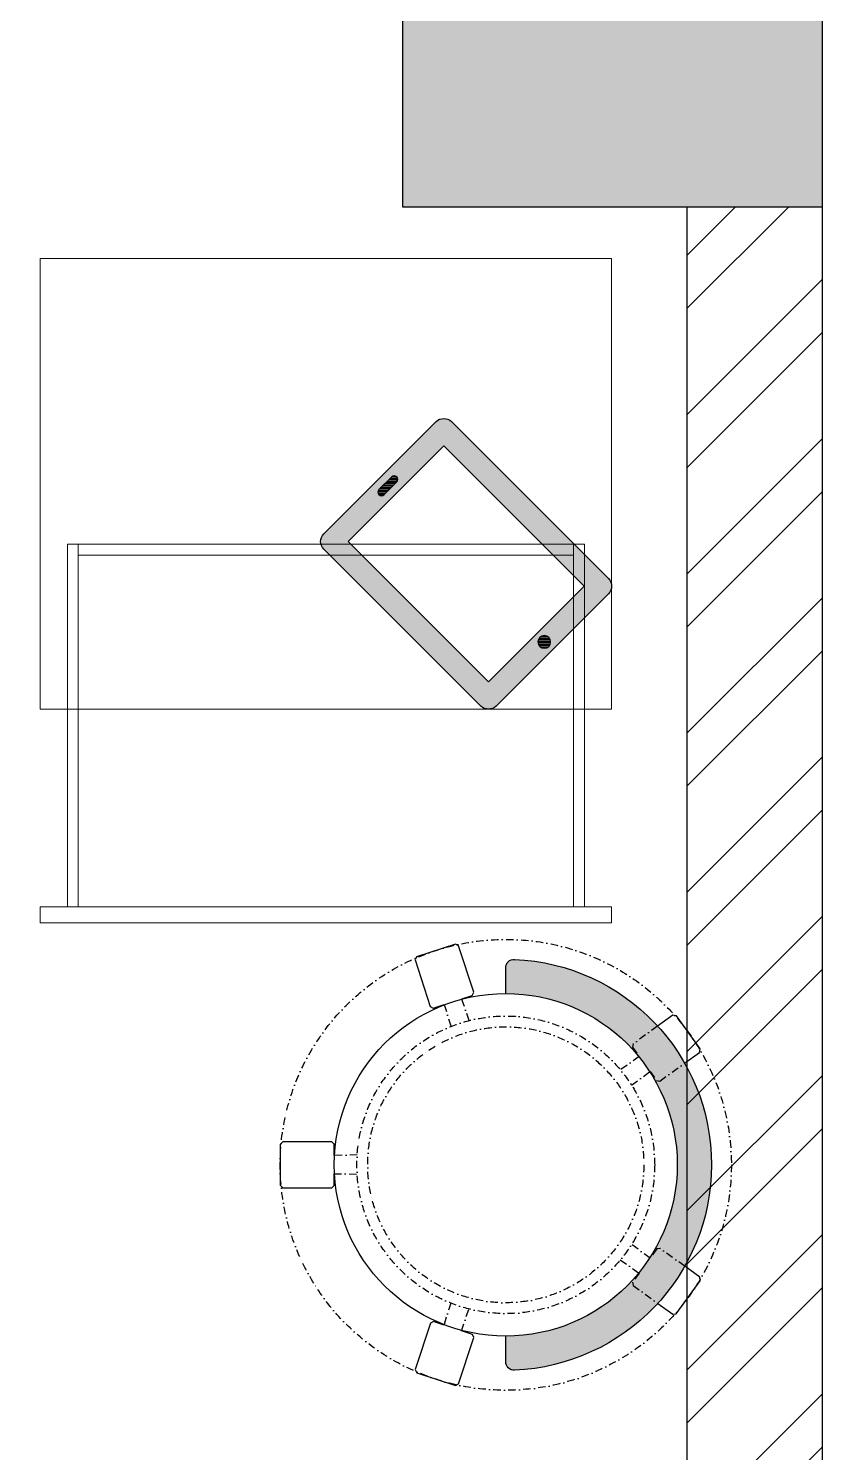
# Model space of a CAD drawing. Header units: feet. Extents: x 9718581 to 9729331, y -7058915 to -7051384.
# Drawn here: x 9727281 to 9728161, y -7056377 to -7054797 of the extents above; entities that cross this region are included whole.
import ezdxf

# ---------------------------------------------------------------- set-up
doc = ezdxf.new("R2010")
doc.units = ezdxf.units.FT
doc.header["$LTSCALE"] = 33
doc.header["$MEASUREMENT"] = 0
doc.linetypes.add('DASHDOT2', pattern=[0.5, 0.25, -0.125, 0, -0.125])
doc.layers.add('A-WALL', color=1, linetype='Continuous')
doc.layers.add('column', color=10, linetype='Continuous')
for name, color, linetype, lineweight in [('A-WALL HATCH', 251, 'Continuous', 0), ('column hatch', 5, 'Continuous', 0), ('HATCH', 9, 'Continuous', 9), ('LENS-FURNITURE', 13, 'Continuous', 9), ('LENS_DIMENSION', 193, 'Continuous', 0), ('LN-ELEVATION-1', 81, 'Continuous', 25)]:
    doc.layers.add(name, color=color, linetype=linetype, lineweight=lineweight)

# ---------------------------------------------------------------- blocks, each defined once
blk = doc.blocks.new('A$C1e310292')
at = {"layer": 'A-WALL HATCH'}
h = blk.add_hatch(dxfattribs=at)
h.set_pattern_fill('ANSI32', color=256, scale=333)
h.set_pattern_definition([(45, (-4280815.400239313, 5463905.176563238), (-88.29995930067012, 88.29995930067012), []), (45, (-4280756.533599877, 5463905.176563238), (-88.29995930067012, 88.29995930067012), [])])
h.paths.add_polyline_path([(-450, 0), (-450, 150), (-4635, 150), (-4635, 0)])
h.paths.add_polyline_path([(-4845, 807), (-4845, 415), (-4695, 415), (-4695, 957), (-8290, 957), (-8290, 807)])
h.paths.add_polyline_path([(0, 210), (0, 3920), (-150, 3920), (-150, 210)])
h.paths.add_polyline_path([(0, 4170), (0, 5835), (-150, 5835), (-150, 4170)])
h.paths.add_polyline_path([(-456, 7380), (-456, 7530), (-4408, 7530), (-4408, 7380)])
h.paths.add_polyline_path([(-4900, 7380), (-4900, 7530), (-8290, 7530), (-8290, 7380)])
at = {"layer": 'column hatch'}
h = blk.add_hatch(color=251, dxfattribs=at)
h.dxf.hatch_style = 1
h.paths.add_polyline_path([(-4251, 3872), (-4251, 4122), (-4911, 4122), (-4911, 3872)])
h.paths.add_polyline_path([(0, 3920), (0, 4170), (-465, 4170), (-465, 3920)])
h.paths.add_polyline_path([(0, 0), (0, 210), (-450, 210), (-450, 0)])
h.paths.add_polyline_path([(-4635, 0), (-4635, 415), (-4845, 415), (-4845, 0)])
h.paths.add_polyline_path([(-8290, 807), (-8290, 1017), (-8930, 1017), (-8930, 807)])
h.paths.add_polyline_path([(-8290, 7325), (-8290, 7530), (-8930, 7530), (-8930, 7325)])
h.paths.add_polyline_path([(-4408, 7330), (-4408, 7530), (-4900, 7530), (-4900, 7330)])
at = {"layer": 'A-WALL'}
for p, q in [((0, 0), (0, 5835)), ((-150, 210), (-150, 3920))]:
    blk.add_line(p, q, dxfattribs=at)
at = {"layer": 'column'}
for p, q in [((-465, 3920), (-465, 4170)), ((0, 3920), (-465, 3920))]:
    blk.add_line(p, q, dxfattribs=at)
blk = doc.blocks.new('TRIAL SET CABINET 633x500')
at = {"layer": 'LENS-FURNITURE'}
h = blk.add_hatch(color=9, dxfattribs=at)
h.dxf.hatch_style = 1
edge = h.paths.add_edge_path()
edge.add_line((-8.54246803093703, -981.9670201920668), (115.9083254579454, -857.5162267031847))
edge.add_arc((107.4230440836399, -849.030945328879), 12.00000000009463, 315, 405)
edge.add_line((115.9083254579454, -840.5456639545736), (-58.03994271345434, -666.5973957831737))
edge.add_arc((-66.52522408775982, -675.0826771574792), 12.00000000009463, 45.00000000000002, 135)
edge.add_line((-75.01050546206531, -666.5973957831737), (-199.4612989509478, -791.0481892720562))
edge.add_arc((-190.9760175766423, -799.5334706454303), 11.99999999943607, 135.0000000031442, 225.0000000031442)
edge.add_line((-199.4612989500165, -808.0187520197359), (-25.5130307786167, -981.967020191136))
edge.add_arc((-17.02774940431148, -973.4817388177615), 11.99999999943605, 224.9999999968574, 314.9999999968578)
h.paths.add_polyline_path([(-17.02774940524252, -955.0969625067663), (89.03826777357607, -849.0309453279477), (-66.52522408775982, -693.4674534666119), (-172.5912412665784, -799.5334706454305)], flags=16)
edge = h.paths.add_edge_path(flags=16)
edge.add_line((-138.2965623782947, -741.9042679787381), (-124.1544267544522, -727.7621323548956))
edge.add_arc((-121.3259996296837, -730.5905594796641), 4.000000000031514, 45.00000000000051, 134.9999999999996, ccw=False)
edge.add_arc((-121.3259996296838, -730.5905594796641), 4.000000000031584, -45.000000000000625, 44.999999999999375, ccw=False)
edge.add_line((-118.4975725049153, -733.4189866044327), (-132.6397081287578, -747.561122228275))
edge.add_arc((-135.4681352535263, -744.7326951035067), 4.000000000031524, 225.0000000000006, 314.99999999999966, ccw=False)
edge.add_arc((-135.4681352535261, -744.7326951035066), 4.000000000031665, 135.0000000000006, 225.0000000000006, ccw=False)
edge = h.paths.add_edge_path(flags=16)
edge.add_arc((44.84409394953398, -910.9027886827243), 7, 0, 360)
at = {"layer": 'LENS-FURNITURE', "lineweight": 0}
h = blk.add_hatch(dxfattribs=at)
h.set_pattern_fill('ANSI31', color=252, scale=10, angle=405)
h.set_pattern_definition([(90, (-3772352.875833935, -3684050.327587578), (-1.25, 2e-16), [])])
edge = h.paths.add_edge_path()
edge.add_line((-138.2965623782947, -741.9042679787381), (-124.1544267544522, -727.7621323548956))
edge.add_arc((-121.3259996296837, -730.5905594796641), 4.000000000031514, 45.00000000000051, 134.9999999999996, ccw=False)
edge.add_arc((-121.3259996296838, -730.5905594796641), 4.000000000031584, -45.000000000000625, 44.999999999999375, ccw=False)
edge.add_line((-118.4975725049153, -733.4189866044327), (-132.6397081287578, -747.561122228275))
edge.add_arc((-135.4681352535263, -744.7326951035067), 4.000000000031524, 225.0000000000006, 314.99999999999966, ccw=False)
edge.add_arc((-135.4681352535261, -744.7326951035066), 4.000000000031665, 135.0000000000006, 225.0000000000006, ccw=False)
edge = h.paths.add_edge_path()
edge.add_arc((44.84409394953398, -910.9027886827243), 7, 0, 360)
at = {"layer": 'LENS-FURNITURE'}
blk.add_lwpolyline([(119.4230440827086, -352.4817388160154), (119.4230440827086, -985.4817388160156), (-380.5769559172913, -985.4817388160156), (-380.5769559172913, -352.4817388160154)], close=True, dxfattribs=at)
at = {"layer": 'LENS-FURNITURE', "color": 146}
for points in [[(338.5359051078558, -352.4817388160154), (338.5359051078558, -985.4817388160156), (356.5359051078559, -985.4817388160156), (356.5359051078559, -352.4817388160154)], [(-63.4640948921442, -382.4817388160154), (-63.4640948921442, -394.4817388160154), (338.5359051078558, -394.4817388160154), (338.5359051078558, -382.4817388160154)], [(-63.4640948921442, -394.4817388160154), (-63.4640948921442, -943.4817388160153), (-51.4640948921442, -943.4817388160153), (-51.4640948921442, -394.4817388160154)], [(-63.4640948921442, -955.4817388160152), (-63.4640948921442, -943.4817388160153), (338.5359051078558, -943.4817388160153), (338.5359051078558, -955.4817388160152)]]:
    blk.add_lwpolyline(points, close=True, dxfattribs=at)
at = {"layer": 'LENS-FURNITURE', "color": 18, "lineweight": 30}
for points in [[(-8.54246803093703, -981.9670201920668), (115.9083254579454, -857.5162267031847, 0.4142135623730951), (115.9083254579454, -840.5456639545736), (-58.03994271345434, -666.5973957831737, 0.4142135623730951), (-75.01050546206531, -666.5973957831737), (-199.4612989509478, -791.0481892720562, 0.4142135623730951), (-199.4612989500165, -808.0187520197359), (-25.51303077861669, -981.967020191136, 0.4142135623730951)], [(-138.2965623782947, -741.9042679787381), (-124.1544267544522, -727.7621323548956, -0.4142135623730951), (-118.4975725049153, -727.7621323548956), (-118.4975725049153, -727.7621323548956, -0.4142135623730951), (-118.4975725049153, -733.4189866044327), (-132.6397081287578, -747.561122228275, -0.4142135623730951), (-138.2965623782947, -747.561122228275), (-138.2965623782947, -747.561122228275, -0.4142135623730951)]]:
    blk.add_lwpolyline(points, format="xyb", close=True, dxfattribs=at)
blk.add_lwpolyline([(-17.02774940524252, -955.0969625067663), (89.03826777357607, -849.0309453279477), (-66.52522408775982, -693.4674534666119), (-172.5912412665784, -799.5334706454305)], close=True, dxfattribs=at)
blk.add_circle((44.84409394953398, -910.9027886827243), 7, dxfattribs=at)
blk = doc.blocks.new('DR STOOL')
at = {"layer": 'HATCH'}
h = blk.add_hatch(dxfattribs=at)
h.set_pattern_fill('ANSI36', color=250, angle=-90.00000000000001)
h.set_pattern_definition([(315, (-227.8099174643867, 917.3997257252777), (6.173926083235043, -1.683798022700468), [7.9375, -1.587499999999999, 0, -1.587499999999999])])
edge = h.paths.add_edge_path()
edge.add_line((-190.0000000041909, 4.511094e-10), (-218.6899174675346, 4.511094e-10))
edge.add_arc((-218.6899174670689, 9.120000000388245), 9.119999999940092, 177.6119845363388, 269.9999999996136, ccw=False)
edge.add_arc((-1.8626451e-09, 3.565219e-10), 228.000000002257, 2.3880154632688004, 177.6119845367313, ccw=False)
edge.add_arc((218.6899174633436, 9.120000000497384), 9.120000000051716, -90.00000000034493, 2.3880154629299, ccw=False)
edge.add_line((218.6899174633436, 4.511094e-10), (190, 4.511094e-10))
edge.add_arc((-1.8626451e-09, 4.511094e-10), 190.000000001979, -1.27e-14, 180)
at = {"layer": 'LN-ELEVATION-1', "color": 1, "ltscale": 100}
for p, q in [((-128.6221585394814, 215.4841044476634), (-165.2704676063731, 189.0243927398114)), ((-124.7228340068832, 214.8545704018979), (-128.6221585394814, 215.4841044476634)), ((-112.6981821293011, 198.1996966340157), (-124.7228340068832, 214.8545704018979)), ((124.7553772013634, 214.9803744515593), (112.5488144652918, 198.2845540212292)), ((128.7014972954057, 215.5933048763618), (124.7553772013634, 214.9803744515593)), ((128.7014972954057, 215.5933048763618), (124.7553772013634, 214.9803744515593)), ((165.1911288509145, 188.915192311113), (128.7014972954057, 215.5933048763618)), ((165.1911288509145, 188.915192311113), (128.7014972954057, 215.5933048763618)), ((-165.2704676063731, 189.0243927398114), (-165.9069543029182, 185.0820035930228)), ((-165.9069543029182, 185.0820035930228), (-153.8003208162263, 168.3135803133482)), ((153.6734594982117, 168.4294150282658), (165.7973639420234, 185.0121775862135)), ((165.7973639420234, 185.0121775862135), (165.1911288509145, 188.915192311113)), ((165.7973639420234, 185.0121775862135), (165.1911288509145, 188.915192311113)), ((-191.2928382232785, -35.45407700946089), (-242.9550312487409, -52.24013893969095)), ((-187.9259491492994, -37.1695928365807), (-191.2928382232785, -35.45407700946089)), ((-184.1424400564283, -48.81403796559607), (-187.9259491492994, -37.1695928365807)), ((188.0651108901948, -36.96233201187715), (184.0504167033359, -49.19388854173303)), ((191.3981811110861, -35.27656588272658), (188.0651108901948, -36.96233201187715)), ((243.0100176925771, -52.21682526778022), (191.3981811110861, -35.27656588272658)), ((-242.9550312487409, -52.24013893969095), (-244.7482102331705, -55.75945052818861)), ((-244.7482102331705, -55.75945052818861), (-230.7800458371639, -98.74904560100549)), ((230.715890809428, -98.7280946081737), (244.8123673382215, -55.78040257930116)), ((244.8123673382215, -55.78040257930116), (243.0100176925771, -52.21682526778022)), ((-173.8639617776498, -80.4479453730819), (-177.8421125086024, -68.2044548037811)), ((177.6922140880488, -68.56540505095472), (173.8739495249465, -80.1985000452405)), ((-227.2218665438704, -100.5620286722478), (-175.5596735184081, -83.7759667420105)), ((-175.5596735184081, -83.7759667420105), (-173.8639617776498, -80.4479453730819)), ((173.8739495249465, -80.1985000452405), (175.5794035866856, -83.5704969359358)), ((175.5794035866856, -83.5704969359358), (227.1912401677109, -100.5107563209894)), ((-230.7800458371639, -98.74904560100549), (-227.2218665438704, -100.5620286722478)), ((227.1912401677109, -100.5107563209894), (230.715890809428, -98.7280946081737)), ((-22.72193054761737, -190.2142363802995), (-25.39390889601782, -192.886214728569)), ((-25.39390889601782, -192.886214728569), (-25.39390889601782, -247.2070584567482)), ((-10.47823652112856, -190.2142363802995), (-22.72193054761737, -190.2142363802995)), ((22.78362171910703, -190.2142363802995), (9.910054048988968, -190.2142363802995)), ((25.42475448176265, -192.8553691428751), (22.78362171910703, -190.2142363802995)), ((25.42475448176265, -247.1762128710543), (25.42475448176265, -192.8553691428751)), ((-25.39390889601782, -247.2070584567482), (-22.60096735274419, -250)), ((-22.60096735274419, -250), (22.60096735274419, -250)), ((22.60096735274419, -250), (25.42475448176265, -247.1762128710543))]:
    blk.add_line(p, q, dxfattribs=at)
at = {"layer": 'LN-ELEVATION-1', "linetype": 'DASHDOT2'}
for p, q in [((-92.92521573789418, 170.8129362839827), (-112.6981821293011, 198.1996966340157)), ((112.5488144652918, 198.2845540212292), (92.69529851106927, 171.1294289919315)), ((-153.8003208162263, 168.3135803133482), (-134.1093360339291, 141.0403694751003)), ((-103.4542870586738, 159.9154408004979), (-93.52748446213081, 167.0824927485227)), ((-88.15393704269081, 139.4771787207864), (-103.4542870586738, 159.9154408004979)), ((-93.52748446213081, 167.0824927485227), (-92.92521573789418, 170.8129362839827)), ((103.6608748426661, 159.8406005539291), (88.19885099539533, 139.4487815762331)), ((92.69529851106927, 171.1294289919315), (93.26858203159645, 167.4385604566923)), ((93.26858203159645, 167.4385604566923), (103.6608748426661, 159.8406005539291)), ((133.7372852512635, 141.1612321265929), (153.6734594982117, 168.4294150282658)), ((-130.4219571123831, 140.4450534014686), (-119.9844727469608, 147.9808124662595)), ((-119.9844727469608, 147.9808124662595), (-105.3687285655178, 126.9741353208374)), ((105.4096150295809, 126.94019481352), (120.1194891873747, 147.8074627162714)), ((120.1194891873747, 147.8074627162714), (130.0033113472163, 140.5812532722048)), ((-134.1093360339291, 141.0403694751003), (-130.4219571123831, 140.4450534014686)), ((130.0033113472163, 140.5812532722048), (133.7372852512635, 141.1612321265929)), ((-159.954806596972, -40.49024384317454), (-184.1424400564283, -48.81403796559607)), ((184.0504167033359, -49.19388854173303), (159.8786162491887, -40.79004861696012)), ((-177.8421125086024, -68.2044548037811), (-153.4148110738024, -60.73628028803068)), ((153.3006618716754, -61.02382378749462), (177.6922140880488, -68.56540505095472)), ((-10.92024635523557, -164.6382343793375), (-10.47823652112856, -190.2142363802995)), ((9.910054048988968, -190.2142363802995), (10.35584833659231, -164.674698740353))]:
    blk.add_line(p, q, dxfattribs=at)
at = {"layer": 'LN-ELEVATION-1', "color": 1, "ltscale": 100}
blk.add_lwpolyline([(-190.0000000023283, 0), (-218.6899174656719, 0, -0.4264743413925903), (-227.8019973598421, 9.5, -0.959166304662544), (227.8019973593764, 9.5, -0.4264743413925903), (218.6899174647406, 0), (190.0000000013969, 0)], format="xyb", dxfattribs=at)
at = {"layer": 'LN-ELEVATION-1', "linetype": 'DASHDOT2'}
for radius in [250, 165, 153]:
    blk.add_circle((0, 0), radius, dxfattribs=at)
at = {"layer": 'LN-ELEVATION-1', "color": 1, "ltscale": 100}
blk.add_circle((0, 0), 190, dxfattribs=at)

msp = doc.modelspace()

# ---------------------------------------------------------------- block references
at = {"layer": 'LENS-FURNITURE', "xscale": -1, "rotation": 90}
msp.add_blockref('TRIAL SET CABINET 633x500', (9726941.624351237, -7055432.802294155), dxfattribs=at)
at = {"layer": 'LENS-FURNITURE', "rotation": 270}
msp.add_blockref('DR STOOL', (9727809.89843962, -7056057.546743519), dxfattribs=at)
at = {"layer": 'LENS_DIMENSION'}
msp.add_blockref('A$C1e310292', (9728160.859102923, -7058915.407297433), dxfattribs=at)

doc.saveas('drawing.dxf')
